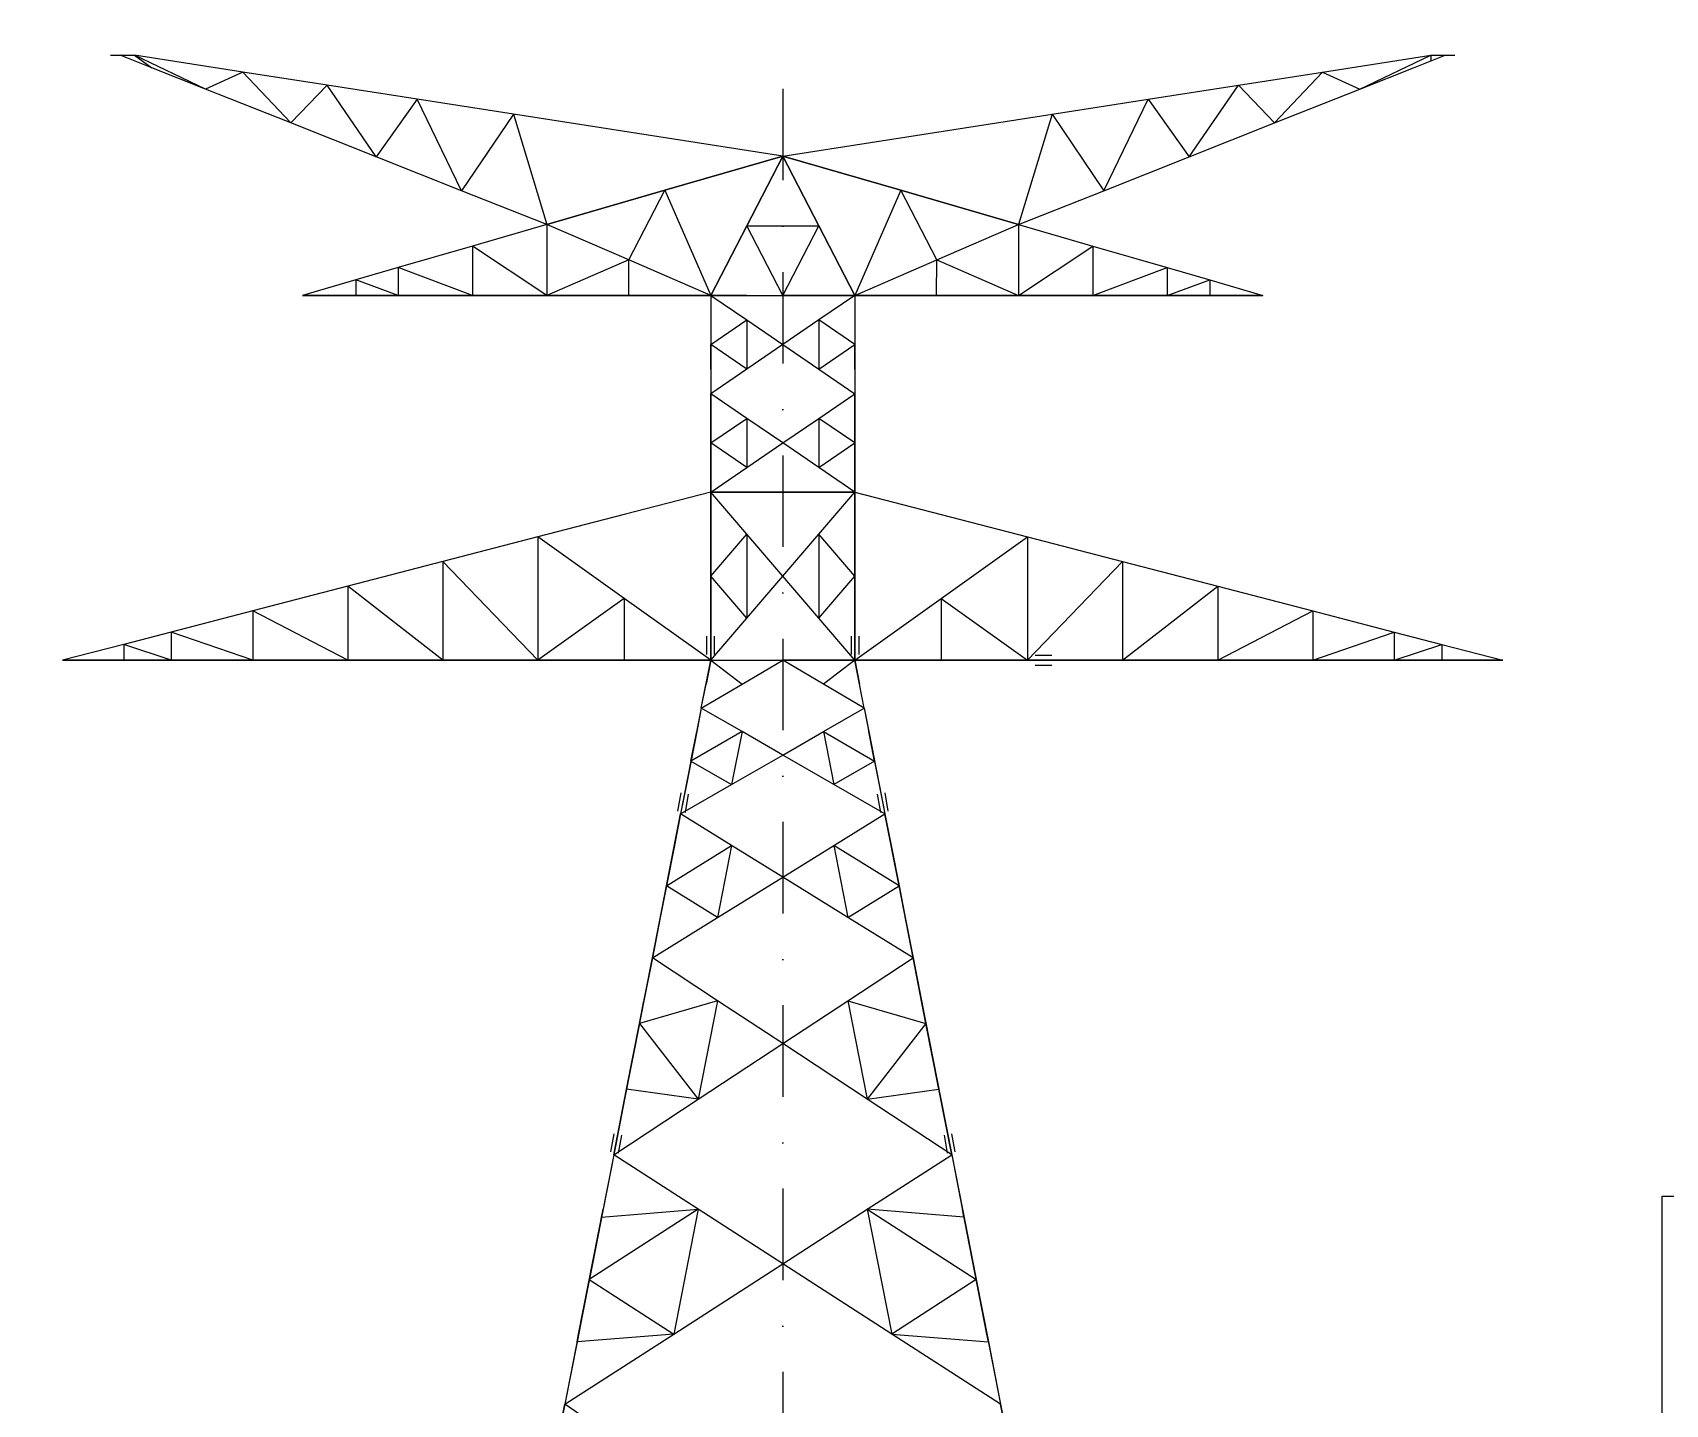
# Model space of a CAD drawing. Extents: x 533388 to 549608, y -33951 to -22449.
# Drawn here: x 544329 to 546111, y -32579 to -31082 of the extents above; entities that cross this region are included whole.
import ezdxf

# ---------------------------------------------------------------- set-up
doc = ezdxf.new("R2010")
doc.units = 0
doc.header["$LTSCALE"] = 200
doc.header["$MEASUREMENT"] = 0
doc.linetypes.add('DASHDOT', pattern=[1, 0.5, -0.25, 0, -0.25])
doc.layers.add('LS', color=7, linetype='CONTINUOUS')
doc.layers.add('MZ', color=6, linetype='DASHDOT')

msp = doc.modelspace()

# ---------------------------------------------------------------- linework, layer by layer
at = {"layer": 'LS', "color": 6, "ltscale": 0.01}
for p, q in [((544414.279, -31106.348), (544424.759, -31106.348)), ((544459.238, -31120.024), (544424.759, -31106.348)), ((544459.238, -31120.024), (544424.759, -31106.348)), ((544424.759, -31106.348), (544440.479, -31106.348)), ((544517.873, -31143.29), (544440.479, -31106.348)), ((544517.873, -31143.29), (544440.479, -31106.348)), ((544440.479, -31106.348), (544459.238, -31120.024)), ((544440.479, -31106.348), (544459.238, -31120.024)), ((544558.588, -31124.74), (544440.479, -31106.348)), ((544558.588, -31124.74), (544440.479, -31106.348)), ((545737.169, -31124.74), (545855.279, -31106.348)), ((545737.169, -31124.74), (545855.279, -31106.348)), ((545777.884, -31143.29), (545855.279, -31106.348)), ((545777.884, -31143.29), (545855.279, -31106.348)), ((545836.519, -31120.024), (545870.999, -31106.348)), ((545836.519, -31120.024), (545870.999, -31106.348)), ((545855.279, -31106.348), (545870.999, -31106.348)), ((545855.279, -31106.348), (545855.279, -31112.583)), ((545870.999, -31106.348), (545881.479, -31106.348)), ((544517.873, -31143.29), (544459.238, -31120.024)), ((544517.873, -31143.29), (544459.238, -31120.024)), ((544517.873, -31143.29), (544459.238, -31120.024)), ((544517.873, -31143.29), (544459.238, -31120.024)), ((544558.588, -31124.74), (544517.873, -31143.29)), ((544558.588, -31124.74), (544517.873, -31143.29)), ((544611.041, -31180.232), (544558.588, -31124.74)), ((544611.041, -31180.232), (544558.588, -31124.74)), ((544650.498, -31138.993), (544558.588, -31124.74)), ((544650.498, -31138.993), (544558.588, -31124.74)), ((544650.498, -31138.993), (544558.588, -31124.74)), ((544650.498, -31138.993), (544558.588, -31124.74)), ((545645.259, -31138.993), (545737.169, -31124.74)), ((545645.259, -31138.993), (545737.169, -31124.74)), ((545645.259, -31138.993), (545737.169, -31124.74)), ((545645.259, -31138.993), (545737.169, -31124.74)), ((545684.717, -31180.232), (545737.169, -31124.74)), ((545684.717, -31180.232), (545737.169, -31124.74)), ((545737.169, -31124.74), (545777.884, -31143.29)), ((545737.169, -31124.74), (545777.884, -31143.29)), ((545777.884, -31143.29), (545836.519, -31120.024)), ((545777.884, -31143.29), (545836.519, -31120.024)), ((545777.884, -31143.29), (545836.519, -31120.024)), ((545777.884, -31143.29), (545836.519, -31120.024)), ((544611.041, -31180.232), (544517.873, -31143.29)), ((544611.041, -31180.232), (544517.873, -31143.29)), ((544611.041, -31180.232), (544517.873, -31143.29)), ((544611.041, -31180.232), (544517.873, -31143.29)), ((544650.498, -31138.993), (544611.041, -31180.232)), ((544650.498, -31138.993), (544611.041, -31180.232)), ((544704.155, -31217.174), (544650.498, -31138.993)), ((544704.155, -31217.174), (544650.498, -31138.993)), ((544748.905, -31154.346), (544650.498, -31138.993)), ((544748.905, -31154.346), (544650.498, -31138.993)), ((544748.905, -31154.346), (544650.498, -31138.993)), ((544748.905, -31154.346), (544650.498, -31138.993)), ((545546.852, -31154.346), (545645.259, -31138.993)), ((545546.852, -31154.346), (545645.259, -31138.993)), ((545546.852, -31154.346), (545645.259, -31138.993)), ((545546.852, -31154.346), (545645.259, -31138.993)), ((545591.602, -31217.174), (545645.259, -31138.993)), ((545591.602, -31217.174), (545645.259, -31138.993)), ((545645.259, -31138.993), (545684.717, -31180.232)), ((545645.259, -31138.993), (545684.717, -31180.232)), ((545684.717, -31180.232), (545777.884, -31143.29)), ((545684.717, -31180.232), (545777.884, -31143.29)), ((545684.717, -31180.232), (545777.884, -31143.29)), ((545684.717, -31180.232), (545777.884, -31143.29)), ((544748.905, -31154.346), (544704.155, -31217.174)), ((544748.905, -31154.346), (544704.155, -31217.174)), ((544797.27, -31254.116), (544748.905, -31154.346)), ((544797.27, -31254.116), (544748.905, -31154.346)), ((544853.915, -31170.643), (544748.905, -31154.346)), ((544853.915, -31170.643), (544748.905, -31154.346)), ((544853.915, -31170.643), (544748.905, -31154.346)), ((544853.915, -31170.643), (544748.905, -31154.346)), ((545441.843, -31170.643), (545546.852, -31154.346)), ((545441.843, -31170.643), (545546.852, -31154.346)), ((545441.843, -31170.643), (545546.852, -31154.346)), ((545441.843, -31170.643), (545546.852, -31154.346)), ((545498.487, -31254.116), (545546.852, -31154.346)), ((545498.487, -31254.116), (545546.852, -31154.346)), ((545546.852, -31154.346), (545591.602, -31217.174)), ((545546.852, -31154.346), (545591.602, -31217.174)), ((544704.155, -31217.174), (544611.041, -31180.232)), ((544704.155, -31217.174), (544611.041, -31180.232)), ((544704.155, -31217.174), (544611.041, -31180.232)), ((544704.155, -31217.174), (544611.041, -31180.232)), ((544853.915, -31170.643), (544797.27, -31254.116)), ((544853.915, -31170.643), (544797.27, -31254.116)), ((544853.915, -31170.643), (544890.437, -31291.058)), ((544853.915, -31170.643), (544890.437, -31291.058)), ((544853.915, -31170.643), (544890.437, -31291.058)), ((544853.915, -31170.643), (544890.437, -31291.058)), ((545000.897, -31193.541), (544853.915, -31170.643)), ((545000.897, -31193.541), (544853.915, -31170.643)), ((545000.897, -31193.541), (544853.915, -31170.643)), ((545294.861, -31193.541), (545441.843, -31170.643)), ((545294.861, -31193.541), (545441.843, -31170.643)), ((545294.861, -31193.541), (545441.843, -31170.643)), ((545294.861, -31193.541), (545441.843, -31170.643)), ((545441.843, -31170.643), (545405.32, -31291.058)), ((545441.843, -31170.643), (545405.32, -31291.058)), ((545441.843, -31170.643), (545405.32, -31291.058)), ((545441.843, -31170.643), (545405.32, -31291.058)), ((545441.843, -31170.643), (545498.487, -31254.116)), ((545441.843, -31170.643), (545498.487, -31254.116)), ((545591.602, -31217.174), (545684.717, -31180.232)), ((545591.602, -31217.174), (545684.717, -31180.232)), ((545591.602, -31217.174), (545684.717, -31180.232)), ((545591.602, -31217.174), (545684.717, -31180.232)), ((545147.879, -31216.388), (545000.897, -31193.541)), ((545147.879, -31216.388), (545000.897, -31193.541)), ((545147.879, -31216.388), (545000.897, -31193.541)), ((545147.879, -31216.388), (545294.861, -31193.541)), ((545147.879, -31216.388), (545294.861, -31193.541)), ((545147.879, -31216.388), (545294.861, -31193.541)), ((545147.879, -31216.388), (545294.861, -31193.541)), ((544797.27, -31254.116), (544704.155, -31217.174)), ((544797.27, -31254.116), (544704.155, -31217.174)), ((544797.27, -31254.116), (544704.155, -31217.174)), ((544797.27, -31254.116), (544704.155, -31217.174)), ((545147.879, -31216.388), (545019.132, -31253.697)), ((545147.879, -31216.388), (545019.132, -31253.697)), ((545019.132, -31253.697), (545147.879, -31216.388)), ((545019.132, -31253.697), (545147.879, -31216.388)), ((545147.879, -31216.388), (545108.579, -31292.368)), ((545147.879, -31216.388), (545108.579, -31292.368)), ((545108.579, -31292.368), (545147.879, -31216.388)), ((545108.579, -31292.368), (545147.879, -31216.388)), ((545147.879, -31216.388), (545187.179, -31292.368)), ((545147.879, -31216.388), (545187.179, -31292.368)), ((545147.879, -31216.388), (545276.625, -31253.697)), ((545147.879, -31216.388), (545276.625, -31253.697)), ((545187.179, -31292.368), (545147.879, -31216.388)), ((545187.179, -31292.368), (545147.879, -31216.388)), ((545276.625, -31253.697), (545147.879, -31216.388)), ((545276.625, -31253.697), (545147.879, -31216.388)), ((545498.487, -31254.116), (545591.602, -31217.174)), ((545498.487, -31254.116), (545591.602, -31217.174)), ((545498.487, -31254.116), (545591.602, -31217.174)), ((545498.487, -31254.116), (545591.602, -31217.174)), ((544890.437, -31291.058), (544797.27, -31254.116)), ((544890.437, -31291.058), (544797.27, -31254.116)), ((544890.437, -31291.058), (544797.27, -31254.116)), ((544890.437, -31291.058), (544797.27, -31254.116)), ((545019.132, -31253.697), (544890.437, -31291.058)), ((545019.132, -31253.697), (544890.437, -31291.058)), ((544890.437, -31291.058), (545019.132, -31253.697)), ((544890.437, -31291.058), (545019.132, -31253.697)), ((544979.832, -31329.677), (545019.132, -31253.697)), ((544979.832, -31329.677), (545019.132, -31253.697)), ((545019.132, -31253.697), (545069.279, -31368.348)), ((545019.132, -31253.697), (545069.279, -31368.348)), ((545276.625, -31253.697), (545226.479, -31368.348)), ((545276.625, -31253.697), (545226.479, -31368.348)), ((545276.625, -31253.697), (545405.32, -31291.058)), ((545276.625, -31253.697), (545405.32, -31291.058)), ((545315.925, -31329.677), (545276.625, -31253.697)), ((545315.925, -31329.677), (545276.625, -31253.697)), ((545405.32, -31291.058), (545276.625, -31253.697)), ((545405.32, -31291.058), (545276.625, -31253.697)), ((545405.32, -31291.058), (545498.487, -31254.116)), ((545405.32, -31291.058), (545498.487, -31254.116)), ((545405.32, -31291.058), (545498.487, -31254.116)), ((545405.32, -31291.058), (545498.487, -31254.116)), ((544890.437, -31291.058), (544809.27, -31314.585)), ((544890.437, -31291.058), (544809.27, -31314.585)), ((544979.832, -31329.677), (544890.437, -31291.058)), ((544979.832, -31329.677), (544890.437, -31291.058)), ((544890.437, -31291.058), (544890.437, -31368.348)), ((544890.437, -31291.058), (544890.437, -31368.348)), ((544979.832, -31329.677), (544890.437, -31291.058)), ((544979.832, -31329.677), (544890.437, -31291.058)), ((544890.437, -31291.058), (544890.437, -31368.348)), ((544890.437, -31291.058), (544890.437, -31368.348)), ((545108.579, -31292.368), (545069.279, -31368.348)), ((545108.579, -31292.368), (545069.279, -31368.348)), ((545069.279, -31368.348), (545108.579, -31292.368)), ((545069.279, -31368.348), (545108.579, -31292.368)), ((545147.879, -31368.348), (545108.579, -31292.368)), ((545147.879, -31368.348), (545108.579, -31292.368)), ((545108.579, -31292.368), (545187.179, -31292.368)), ((545108.579, -31292.368), (545187.179, -31292.368)), ((545147.879, -31368.348), (545187.179, -31292.368)), ((545147.879, -31368.348), (545187.179, -31292.368)), ((545187.179, -31292.368), (545226.479, -31368.348)), ((545187.179, -31292.368), (545226.479, -31368.348)), ((545226.479, -31368.348), (545187.179, -31292.368)), ((545226.479, -31368.348), (545187.179, -31292.368)), ((545315.925, -31329.677), (545405.32, -31291.058)), ((545315.925, -31329.677), (545405.32, -31291.058)), ((545315.925, -31329.677), (545405.32, -31291.058)), ((545315.925, -31329.677), (545405.32, -31291.058)), ((545405.32, -31291.058), (545405.32, -31368.348)), ((545405.32, -31291.058), (545405.32, -31368.348)), ((545405.32, -31291.058), (545405.32, -31368.348)), ((545405.32, -31291.058), (545405.32, -31368.348)), ((545405.32, -31291.058), (545486.487, -31314.585)), ((545405.32, -31291.058), (545486.487, -31314.585)), ((544809.27, -31314.585), (544728.155, -31338.113)), ((544809.27, -31314.585), (544728.155, -31338.113)), ((544890.437, -31368.348), (544809.27, -31314.585)), ((544890.437, -31368.348), (544809.27, -31314.585)), ((544809.27, -31314.585), (544809.322, -31368.348)), ((544809.27, -31314.585), (544809.322, -31368.348)), ((545405.32, -31368.348), (545486.487, -31314.585)), ((545405.32, -31368.348), (545486.487, -31314.585)), ((545486.487, -31314.585), (545486.435, -31368.348)), ((545486.487, -31314.585), (545486.435, -31368.348)), ((545486.487, -31314.585), (545567.603, -31338.113)), ((545486.487, -31314.585), (545567.603, -31338.113)), ((544728.155, -31338.113), (544681.833, -31351.527)), ((544728.155, -31338.113), (544681.833, -31351.527)), ((544809.322, -31368.348), (544728.155, -31338.113)), ((544809.322, -31368.348), (544728.155, -31338.113)), ((544728.155, -31338.113), (544728.207, -31368.348)), ((544728.155, -31338.113), (544728.207, -31368.348)), ((544728.155, -31338.113), (544728.207, -31368.348)), ((544979.832, -31329.677), (544890.437, -31368.348)), ((544979.832, -31329.677), (544890.437, -31368.348)), ((545069.279, -31368.348), (544979.832, -31329.677)), ((545069.279, -31368.348), (544979.832, -31329.677)), ((545069.279, -31368.348), (544979.832, -31329.677)), ((545069.279, -31368.348), (544979.832, -31329.677)), ((544979.884, -31368.348), (544979.832, -31329.677)), ((544979.884, -31368.348), (544979.832, -31329.677)), ((545226.479, -31368.348), (545315.925, -31329.677)), ((545226.479, -31368.348), (545315.925, -31329.677)), ((545226.479, -31368.348), (545315.925, -31329.677)), ((545226.479, -31368.348), (545315.925, -31329.677)), ((545315.873, -31368.348), (545315.925, -31329.677)), ((545315.873, -31368.348), (545315.925, -31329.677)), ((545315.925, -31329.677), (545405.32, -31368.348)), ((545315.925, -31329.677), (545405.32, -31368.348)), ((545486.435, -31368.348), (545567.603, -31338.113)), ((545486.435, -31368.348), (545567.603, -31338.113)), ((545567.603, -31338.113), (545567.55, -31368.348)), ((545567.603, -31338.113), (545567.55, -31368.348)), ((545567.603, -31338.113), (545567.55, -31368.348)), ((545567.603, -31338.113), (545613.924, -31351.527)), ((545567.603, -31338.113), (545613.924, -31351.527)), ((544681.833, -31351.527), (544623.879, -31368.348)), ((544681.833, -31351.527), (544623.879, -31368.348)), ((544728.207, -31368.348), (544681.833, -31351.527)), ((544728.207, -31368.348), (544681.833, -31351.527)), ((544681.833, -31351.527), (544681.833, -31368.348)), ((544681.833, -31351.527), (544681.833, -31368.348)), ((545567.55, -31368.348), (545613.924, -31351.527)), ((545567.55, -31368.348), (545613.924, -31351.527)), ((545613.924, -31351.527), (545613.924, -31368.348)), ((545613.924, -31351.527), (545613.924, -31368.348)), ((545613.924, -31351.527), (545671.879, -31368.348)), ((545613.924, -31351.527), (545671.879, -31368.348)), ((544623.879, -31368.348), (544681.833, -31368.348)), ((544681.833, -31368.348), (544623.879, -31368.348)), ((544681.833, -31368.348), (544623.879, -31368.348)), ((544681.833, -31368.348), (544623.879, -31368.348)), ((544681.833, -31368.348), (544728.207, -31368.348)), ((544728.207, -31368.348), (544681.833, -31368.348)), ((544728.207, -31368.348), (544681.833, -31368.348)), ((544728.207, -31368.348), (544681.833, -31368.348)), ((544728.207, -31368.348), (544809.322, -31368.348)), ((544809.322, -31368.348), (544728.207, -31368.348)), ((544809.322, -31368.348), (544728.207, -31368.348)), ((544809.322, -31368.348), (544728.207, -31368.348)), ((544809.322, -31368.348), (544890.437, -31368.348)), ((544890.437, -31368.348), (544809.322, -31368.348)), ((544890.437, -31368.348), (544809.322, -31368.348)), ((544890.437, -31368.348), (544809.322, -31368.348)), ((544890.437, -31368.348), (544979.884, -31368.348)), ((544979.884, -31368.348), (544890.437, -31368.348)), ((544979.884, -31368.348), (544890.437, -31368.348)), ((544979.884, -31368.348), (544890.437, -31368.348)), ((544979.884, -31368.348), (545069.279, -31368.348)), ((545069.279, -31368.348), (544979.884, -31368.348)), ((545069.279, -31368.348), (544979.884, -31368.348)), ((545069.279, -31368.348), (544979.884, -31368.348)), ((545069.279, -31368.348), (545069.279, -31422.058)), ((545069.279, -31368.348), (545069.279, -31422.058)), ((545069.279, -31368.348), (545108.579, -31395.177)), ((545069.279, -31368.348), (545108.579, -31395.177)), ((545069.279, -31368.348), (545069.279, -31395.177)), ((545069.279, -31368.348), (545069.279, -31395.177)), ((545069.279, -31368.348), (545147.879, -31368.348)), ((545069.279, -31368.348), (545147.879, -31368.348)), ((545108.579, -31368.348), (545069.279, -31368.348)), ((545069.279, -31368.348), (545108.579, -31368.348)), ((545069.279, -31368.348), (545108.579, -31368.348)), ((545069.279, -31368.348), (545108.579, -31368.348)), ((545108.579, -31368.348), (545187.179, -31368.348)), ((545108.579, -31368.348), (545187.179, -31368.348)), ((545108.579, -31368.348), (545147.879, -31368.348)), ((545108.579, -31368.348), (545147.879, -31368.348)), ((545147.879, -31368.348), (545226.479, -31368.348)), ((545147.879, -31368.348), (545226.479, -31368.348)), ((545187.179, -31368.348), (545147.879, -31368.348)), ((545187.179, -31368.348), (545147.879, -31368.348)), ((545226.479, -31368.348), (545187.179, -31395.177)), ((545226.479, -31368.348), (545187.179, -31395.177)), ((545187.179, -31368.348), (545226.479, -31368.348)), ((545187.179, -31368.348), (545226.479, -31368.348)), ((545226.479, -31368.348), (545187.179, -31368.348)), ((545226.479, -31368.348), (545187.179, -31368.348)), ((545226.479, -31368.348), (545226.479, -31422.058)), ((545226.479, -31368.348), (545226.479, -31422.058)), ((545226.479, -31368.348), (545226.479, -31395.177)), ((545226.479, -31368.348), (545226.479, -31395.177)), ((545226.479, -31368.348), (545315.873, -31368.348)), ((545315.873, -31368.348), (545226.479, -31368.348)), ((545226.479, -31368.348), (545315.873, -31368.348)), ((545226.479, -31368.348), (545315.873, -31368.348)), ((545315.873, -31368.348), (545405.32, -31368.348)), ((545405.32, -31368.348), (545315.873, -31368.348)), ((545315.873, -31368.348), (545405.32, -31368.348)), ((545315.873, -31368.348), (545405.32, -31368.348)), ((545405.32, -31368.348), (545486.435, -31368.348)), ((545486.435, -31368.348), (545405.32, -31368.348)), ((545405.32, -31368.348), (545486.435, -31368.348)), ((545405.32, -31368.348), (545486.435, -31368.348)), ((545486.435, -31368.348), (545567.55, -31368.348)), ((545567.55, -31368.348), (545486.435, -31368.348)), ((545486.435, -31368.348), (545567.55, -31368.348)), ((545486.435, -31368.348), (545567.55, -31368.348)), ((545567.55, -31368.348), (545613.924, -31368.348)), ((545613.924, -31368.348), (545567.55, -31368.348)), ((545567.55, -31368.348), (545613.924, -31368.348)), ((545567.55, -31368.348), (545613.924, -31368.348)), ((545613.924, -31368.348), (545671.879, -31368.348)), ((545671.879, -31368.348), (545613.924, -31368.348)), ((545613.924, -31368.348), (545671.879, -31368.348)), ((545613.924, -31368.348), (545671.879, -31368.348)), ((545069.279, -31422.058), (545108.579, -31395.177)), ((545069.279, -31422.058), (545108.579, -31395.177)), ((545069.279, -31395.177), (545069.279, -31422.058)), ((545069.279, -31395.177), (545069.279, -31422.058)), ((545069.279, -31395.177), (545069.279, -31448.939)), ((545069.279, -31395.177), (545069.279, -31448.939)), ((545069.279, -31395.177), (545069.279, -31422.058)), ((545069.279, -31395.177), (545069.279, -31422.058)), ((545108.579, -31395.177), (545108.579, -31448.939)), ((545108.579, -31395.177), (545108.579, -31448.939)), ((545108.579, -31395.177), (545147.879, -31422.058)), ((545108.579, -31395.177), (545147.879, -31422.058)), ((545187.179, -31395.177), (545147.879, -31422.058)), ((545187.179, -31395.177), (545147.879, -31422.058)), ((545187.179, -31395.177), (545187.179, -31448.939)), ((545187.179, -31395.177), (545187.179, -31448.939)), ((545226.479, -31422.058), (545187.179, -31395.177)), ((545226.479, -31422.058), (545187.179, -31395.177)), ((545226.479, -31395.177), (545226.479, -31422.058)), ((545226.479, -31395.177), (545226.479, -31422.058)), ((545226.479, -31395.177), (545226.479, -31448.939)), ((545226.479, -31395.177), (545226.479, -31448.939)), ((545226.479, -31395.177), (545226.479, -31422.058)), ((545226.479, -31395.177), (545226.479, -31422.058)), ((545108.579, -31448.939), (545069.279, -31422.058)), ((545108.579, -31448.939), (545069.279, -31422.058)), ((545069.279, -31448.939), (545069.279, -31422.058)), ((545069.279, -31448.939), (545069.279, -31422.058)), ((545069.279, -31422.058), (545069.279, -31475.768)), ((545069.279, -31422.058), (545069.279, -31475.768)), ((545069.279, -31422.058), (545069.279, -31448.939)), ((545069.279, -31422.058), (545069.279, -31448.939)), ((545147.879, -31422.058), (545108.579, -31448.939)), ((545147.879, -31422.058), (545108.579, -31448.939)), ((545147.879, -31422.058), (545187.179, -31448.939)), ((545147.879, -31422.058), (545187.179, -31448.939)), ((545187.179, -31448.939), (545226.479, -31422.058)), ((545187.179, -31448.939), (545226.479, -31422.058)), ((545226.479, -31448.939), (545226.479, -31422.058)), ((545226.479, -31448.939), (545226.479, -31422.058)), ((545226.479, -31422.058), (545226.479, -31475.768)), ((545226.479, -31422.058), (545226.479, -31475.768)), ((545226.479, -31422.058), (545226.479, -31448.939)), ((545226.479, -31422.058), (545226.479, -31448.939)), ((545108.579, -31448.939), (545069.279, -31475.768)), ((545108.579, -31448.939), (545069.279, -31475.768)), ((545069.279, -31448.939), (545069.279, -31475.768)), ((545069.279, -31448.939), (545069.279, -31475.768)), ((545187.179, -31448.939), (545226.479, -31475.768)), ((545187.179, -31448.939), (545226.479, -31475.768)), ((545226.479, -31448.939), (545226.479, -31475.768)), ((545226.479, -31448.939), (545226.479, -31475.768)), ((545069.279, -31529.478), (545069.279, -31475.768)), ((545069.279, -31529.478), (545069.279, -31475.768)), ((545108.579, -31502.597), (545069.279, -31475.768)), ((545108.579, -31502.597), (545069.279, -31475.768)), ((545069.279, -31475.768), (545069.279, -31502.597)), ((545069.279, -31475.768), (545069.279, -31502.597)), ((545187.179, -31502.597), (545226.479, -31475.768)), ((545187.179, -31502.597), (545226.479, -31475.768)), ((545226.479, -31529.478), (545226.479, -31475.768)), ((545226.479, -31529.478), (545226.479, -31475.768)), ((545226.479, -31475.768), (545226.479, -31502.597)), ((545226.479, -31475.768), (545226.479, -31502.597)), ((545069.279, -31529.478), (545108.579, -31502.597)), ((545069.279, -31529.478), (545108.579, -31502.597)), ((545069.279, -31529.478), (545069.279, -31502.597)), ((545069.279, -31529.478), (545069.279, -31502.597)), ((545069.279, -31502.597), (545069.279, -31556.359)), ((545069.279, -31502.597), (545069.279, -31556.359)), ((545069.279, -31502.597), (545069.279, -31529.478)), ((545069.279, -31502.597), (545069.279, -31529.478)), ((545108.579, -31502.597), (545108.579, -31556.359)), ((545108.579, -31502.597), (545108.579, -31556.359)), ((545147.879, -31529.478), (545108.579, -31502.597)), ((545147.879, -31529.478), (545108.579, -31502.597)), ((545147.879, -31529.478), (545187.179, -31502.597)), ((545147.879, -31529.478), (545187.179, -31502.597)), ((545226.479, -31529.478), (545187.179, -31502.597)), ((545226.479, -31529.478), (545187.179, -31502.597)), ((545187.179, -31502.597), (545187.179, -31556.359)), ((545187.179, -31502.597), (545187.179, -31556.359)), ((545226.479, -31529.478), (545226.479, -31502.597)), ((545226.479, -31529.478), (545226.479, -31502.597)), ((545226.479, -31502.597), (545226.479, -31556.359)), ((545226.479, -31502.597), (545226.479, -31556.359)), ((545226.479, -31502.597), (545226.479, -31529.478)), ((545226.479, -31502.597), (545226.479, -31529.478)), ((545108.579, -31556.359), (545069.279, -31529.478)), ((545108.579, -31556.359), (545069.279, -31529.478)), ((545069.279, -31556.359), (545069.279, -31529.478)), ((545069.279, -31556.359), (545069.279, -31529.478)), ((545069.279, -31583.188), (545069.279, -31529.478)), ((545069.279, -31583.188), (545069.279, -31529.478)), ((545069.279, -31529.478), (545069.279, -31556.359)), ((545069.279, -31529.478), (545069.279, -31556.359)), ((545108.579, -31556.359), (545147.879, -31529.478)), ((545108.579, -31556.359), (545147.879, -31529.478)), ((545187.179, -31556.359), (545147.879, -31529.478)), ((545187.179, -31556.359), (545147.879, -31529.478)), ((545187.179, -31556.359), (545226.479, -31529.478)), ((545187.179, -31556.359), (545226.479, -31529.478)), ((545226.479, -31556.359), (545226.479, -31529.478)), ((545226.479, -31556.359), (545226.479, -31529.478)), ((545226.479, -31583.188), (545226.479, -31529.478)), ((545226.479, -31583.188), (545226.479, -31529.478)), ((545226.479, -31529.478), (545226.479, -31556.359)), ((545226.479, -31529.478), (545226.479, -31556.359)), ((545069.279, -31583.188), (545108.579, -31556.359)), ((545069.279, -31583.188), (545108.579, -31556.359)), ((545069.279, -31556.359), (545069.279, -31583.188)), ((545069.279, -31556.359), (545069.279, -31583.188)), ((545226.479, -31583.188), (545187.179, -31556.359)), ((545226.479, -31583.188), (545187.179, -31556.359)), ((545226.479, -31556.359), (545226.479, -31583.188)), ((545226.479, -31556.359), (545226.479, -31583.188)), ((545069.279, -31583.188), (544974.959, -31607.659)), ((545069.279, -31583.188), (544974.959, -31607.659)), ((545069.279, -31583.188), (544974.959, -31607.659)), ((545069.279, -31583.188), (544974.959, -31607.659)), ((545069.279, -31583.188), (545226.479, -31583.188)), ((545069.279, -31583.188), (545226.479, -31583.188)), ((545069.279, -31583.188), (545226.479, -31583.188)), ((545226.479, -31583.188), (545069.279, -31583.188)), ((545069.279, -31674.888), (545069.279, -31583.188)), ((545069.279, -31674.888), (545069.279, -31583.188)), ((545108.579, -31629.038), (545069.279, -31583.188)), ((545108.579, -31629.038), (545069.279, -31583.188)), ((545069.279, -31583.188), (545069.279, -31629.038)), ((545069.279, -31583.188), (545069.279, -31629.038)), ((545187.179, -31629.038), (545226.479, -31583.188)), ((545187.179, -31629.038), (545226.479, -31583.188)), ((545226.479, -31583.188), (545320.799, -31607.659)), ((545226.479, -31583.188), (545320.799, -31607.659)), ((545226.479, -31674.888), (545226.479, -31583.188)), ((545226.479, -31674.888), (545226.479, -31583.188)), ((545226.479, -31583.188), (545226.479, -31629.038)), ((545226.479, -31583.188), (545226.479, -31629.038)), ((545226.479, -31583.188), (545320.799, -31607.659)), ((545226.479, -31583.188), (545320.799, -31607.659)), ((544974.959, -31607.659), (544880.639, -31632.077)), ((544974.959, -31607.659), (544880.639, -31632.077)), ((544974.959, -31607.659), (544880.639, -31632.077)), ((544974.959, -31607.659), (544880.639, -31632.077)), ((545320.799, -31607.659), (545415.119, -31632.077)), ((545320.799, -31607.659), (545415.119, -31632.077)), ((545320.799, -31607.659), (545415.119, -31632.077)), ((545320.799, -31607.659), (545415.119, -31632.077)), ((545069.279, -31674.888), (545108.579, -31629.038)), ((545069.279, -31674.888), (545108.579, -31629.038)), ((545069.279, -31674.888), (545069.279, -31629.038)), ((545069.279, -31674.888), (545069.279, -31629.038)), ((545069.279, -31629.038), (545069.279, -31720.738)), ((545069.279, -31629.038), (545069.279, -31720.738)), ((545069.279, -31629.038), (545069.279, -31674.888)), ((545069.279, -31629.038), (545069.279, -31674.888)), ((545108.579, -31629.038), (545108.579, -31720.738)), ((545108.579, -31629.038), (545108.579, -31720.738)), ((545147.879, -31674.888), (545108.579, -31629.038)), ((545147.879, -31674.888), (545108.579, -31629.038)), ((545147.879, -31674.888), (545187.179, -31629.038)), ((545147.879, -31674.888), (545187.179, -31629.038)), ((545226.479, -31674.888), (545187.179, -31629.038)), ((545226.479, -31674.888), (545187.179, -31629.038)), ((545187.179, -31629.038), (545187.179, -31720.738)), ((545187.179, -31629.038), (545187.179, -31720.738)), ((545226.479, -31674.888), (545226.479, -31629.038)), ((545226.479, -31674.888), (545226.479, -31629.038)), ((545226.479, -31629.038), (545226.479, -31720.738)), ((545226.479, -31629.038), (545226.479, -31720.738)), ((545226.479, -31629.038), (545226.479, -31674.888)), ((545226.479, -31629.038), (545226.479, -31674.888)), ((544880.639, -31632.077), (544776.887, -31659.011)), ((544880.639, -31632.077), (544776.887, -31659.011)), ((544974.959, -31699.359), (544880.639, -31632.077)), ((544974.959, -31699.359), (544880.639, -31632.077)), ((544880.639, -31632.077), (544880.639, -31766.588)), ((544880.639, -31632.077), (544880.639, -31766.588)), ((544974.959, -31699.359), (544880.639, -31632.077)), ((544974.959, -31699.359), (544880.639, -31632.077)), ((544880.639, -31632.077), (544880.639, -31766.588)), ((544880.639, -31632.077), (544880.639, -31766.588)), ((545320.799, -31699.359), (545415.119, -31632.077)), ((545320.799, -31699.359), (545415.119, -31632.077)), ((545320.799, -31699.359), (545415.119, -31632.077)), ((545320.799, -31699.359), (545415.119, -31632.077)), ((545415.119, -31632.077), (545415.119, -31766.588)), ((545415.119, -31632.077), (545415.119, -31766.588)), ((545415.119, -31632.077), (545415.119, -31766.588)), ((545415.119, -31632.077), (545415.119, -31766.588)), ((545415.119, -31632.077), (545518.871, -31659.011)), ((545415.119, -31632.077), (545518.871, -31659.011)), ((544776.887, -31659.011), (544673.135, -31685.892)), ((544776.887, -31659.011), (544673.135, -31685.892)), ((544880.639, -31766.588), (544776.887, -31659.011)), ((544880.639, -31766.588), (544776.887, -31659.011)), ((544776.887, -31659.011), (544776.887, -31766.588)), ((544776.887, -31659.011), (544776.887, -31766.588)), ((545415.119, -31766.588), (545518.871, -31659.011)), ((545415.119, -31766.588), (545518.871, -31659.011)), ((545518.871, -31659.011), (545518.871, -31766.588)), ((545518.871, -31659.011), (545518.871, -31766.588)), ((545518.871, -31659.011), (545622.623, -31685.892)), ((545518.871, -31659.011), (545622.623, -31685.892)), ((545108.579, -31720.738), (545069.279, -31674.888)), ((545108.579, -31720.738), (545069.279, -31674.888)), ((545069.279, -31720.738), (545069.279, -31674.888)), ((545069.279, -31720.738), (545069.279, -31674.888)), ((545069.279, -31766.588), (545069.279, -31674.888)), ((545069.279, -31766.588), (545069.279, -31674.888)), ((545069.279, -31674.888), (545069.279, -31720.738)), ((545069.279, -31674.888), (545069.279, -31720.738)), ((545108.579, -31720.738), (545147.879, -31674.888)), ((545108.579, -31720.738), (545147.879, -31674.888)), ((545187.179, -31720.738), (545147.879, -31674.888)), ((545187.179, -31720.738), (545147.879, -31674.888)), ((545187.179, -31720.738), (545226.479, -31674.888)), ((545187.179, -31720.738), (545226.479, -31674.888)), ((545226.479, -31720.738), (545226.479, -31674.888)), ((545226.479, -31720.738), (545226.479, -31674.888)), ((545226.479, -31766.588), (545226.479, -31674.888)), ((545226.479, -31766.588), (545226.479, -31674.888)), ((545226.479, -31674.888), (545226.479, -31720.738)), ((545226.479, -31674.888), (545226.479, -31720.738)), ((544673.135, -31685.892), (544569.383, -31712.773)), ((544673.135, -31685.892), (544569.383, -31712.773)), ((544776.887, -31766.588), (544673.135, -31685.892)), ((544776.887, -31766.588), (544673.135, -31685.892)), ((544673.135, -31685.892), (544673.135, -31766.588)), ((544673.135, -31685.892), (544673.135, -31766.588)), ((544974.959, -31699.359), (544880.639, -31766.588)), ((544974.959, -31699.359), (544880.639, -31766.588)), ((545069.279, -31766.588), (544974.959, -31699.359)), ((545069.279, -31766.588), (544974.959, -31699.359)), ((545069.279, -31766.588), (544974.959, -31699.359)), ((545069.279, -31766.588), (544974.959, -31699.359)), ((544974.959, -31699.359), (544974.959, -31766.588)), ((544974.959, -31699.359), (544974.959, -31766.588)), ((545226.479, -31766.588), (545320.799, -31699.359)), ((545226.479, -31766.588), (545320.799, -31699.359)), ((545226.479, -31766.588), (545320.799, -31699.359)), ((545226.479, -31766.588), (545320.799, -31699.359)), ((545320.799, -31699.359), (545415.119, -31766.588)), ((545320.799, -31699.359), (545415.119, -31766.588)), ((545320.799, -31699.359), (545320.799, -31766.588)), ((545320.799, -31699.359), (545320.799, -31766.588)), ((545518.871, -31766.588), (545622.623, -31685.892)), ((545518.871, -31766.588), (545622.623, -31685.892)), ((545622.623, -31685.892), (545622.623, -31766.588)), ((545622.623, -31685.892), (545622.623, -31766.588)), ((545622.623, -31685.892), (545726.375, -31712.773)), ((545622.623, -31685.892), (545726.375, -31712.773)), ((544569.383, -31712.773), (544480.46, -31735.829)), ((544569.383, -31712.773), (544480.46, -31735.829)), ((544673.135, -31766.588), (544569.383, -31712.773)), ((544673.135, -31766.588), (544569.383, -31712.773)), ((544569.383, -31712.773), (544569.383, -31766.588)), ((544569.383, -31712.773), (544569.383, -31766.588)), ((544569.383, -31712.773), (544569.383, -31766.588)), ((545622.623, -31766.588), (545726.375, -31712.773)), ((545622.623, -31766.588), (545726.375, -31712.773)), ((545726.375, -31712.773), (545726.375, -31766.588)), ((545726.375, -31712.773), (545726.375, -31766.588)), ((545726.375, -31712.773), (545726.375, -31766.588)), ((545726.375, -31712.773), (545815.297, -31735.829)), ((545726.375, -31712.773), (545815.297, -31735.829)), ((544480.46, -31735.829), (544428.584, -31749.296)), ((544480.46, -31735.829), (544428.584, -31749.296)), ((544569.383, -31766.588), (544480.46, -31735.829)), ((544569.383, -31766.588), (544480.46, -31735.829)), ((544480.46, -31735.829), (544480.46, -31766.588)), ((544480.46, -31735.829), (544480.46, -31766.588)), ((545069.279, -31766.588), (545108.579, -31720.738)), ((545069.279, -31766.588), (545108.579, -31720.738)), ((545069.279, -31720.738), (545069.279, -31766.588)), ((545069.279, -31720.738), (545069.279, -31766.588)), ((545226.479, -31766.588), (545187.179, -31720.738)), ((545226.479, -31766.588), (545187.179, -31720.738)), ((545226.479, -31720.738), (545226.479, -31766.588)), ((545226.479, -31720.738), (545226.479, -31766.588)), ((545726.375, -31766.588), (545815.297, -31735.829)), ((545726.375, -31766.588), (545815.297, -31735.829)), ((545815.297, -31735.829), (545815.297, -31766.588)), ((545815.297, -31735.829), (545815.297, -31766.588)), ((545815.297, -31735.829), (545867.173, -31749.296)), ((545815.297, -31735.829), (545867.173, -31749.296)), ((544428.584, -31749.296), (544361.879, -31766.588)), ((544428.584, -31749.296), (544361.879, -31766.588)), ((544480.46, -31766.588), (544428.584, -31749.296)), ((544480.46, -31766.588), (544428.584, -31749.296)), ((544428.584, -31749.296), (544428.584, -31766.588)), ((544428.584, -31749.296), (544428.584, -31766.588)), ((545064.809, -31740.299), (545064.788, -31760.29)), ((545073.193, -31740.308), (545073.172, -31760.299)), ((545222.564, -31740.308), (545222.585, -31760.299)), ((545230.948, -31740.299), (545230.969, -31760.29)), ((545815.297, -31766.588), (545867.173, -31749.296)), ((545815.297, -31766.588), (545867.173, -31749.296)), ((545867.173, -31749.296), (545867.173, -31766.588)), ((545867.173, -31749.296), (545867.173, -31766.588)), ((545867.173, -31749.296), (545933.879, -31766.588)), ((545867.173, -31749.296), (545933.879, -31766.588)), ((544361.879, -31766.588), (544428.584, -31766.588)), ((544428.584, -31766.588), (544361.879, -31766.588)), ((544428.584, -31766.588), (544361.879, -31766.588)), ((544428.584, -31766.588), (544361.879, -31766.588)), ((544428.584, -31766.588), (544480.46, -31766.588)), ((544480.46, -31766.588), (544428.584, -31766.588)), ((544480.46, -31766.588), (544428.584, -31766.588)), ((544480.46, -31766.588), (544428.584, -31766.588)), ((544480.46, -31766.588), (544569.383, -31766.588)), ((544569.383, -31766.588), (544480.46, -31766.588)), ((544569.383, -31766.588), (544480.46, -31766.588)), ((544569.383, -31766.588), (544480.46, -31766.588)), ((544569.383, -31766.588), (544673.135, -31766.588)), ((544673.135, -31766.588), (544569.383, -31766.588)), ((544673.135, -31766.588), (544569.383, -31766.588)), ((544673.135, -31766.588), (544569.383, -31766.588)), ((544673.135, -31766.588), (544776.887, -31766.588)), ((544776.887, -31766.588), (544673.135, -31766.588)), ((544776.887, -31766.588), (544673.135, -31766.588)), ((544776.887, -31766.588), (544673.135, -31766.588)), ((544776.887, -31766.588), (544880.639, -31766.588)), ((544880.639, -31766.588), (544776.887, -31766.588)), ((544880.639, -31766.588), (544776.887, -31766.588)), ((544880.639, -31766.588), (544776.887, -31766.588)), ((544880.639, -31766.588), (544974.959, -31766.588)), ((544974.959, -31766.588), (544880.639, -31766.588)), ((544974.959, -31766.588), (544880.639, -31766.588)), ((544974.959, -31766.588), (544880.639, -31766.588)), ((544974.959, -31766.588), (545069.279, -31766.588)), ((545069.279, -31766.588), (544974.959, -31766.588)), ((545069.279, -31766.588), (544974.959, -31766.588)), ((545069.279, -31766.588), (544974.959, -31766.588)), ((545059.008, -31818.988), (545069.279, -31766.588)), ((545059.008, -31818.988), (545069.279, -31766.588)), ((545064.143, -31792.788), (545069.279, -31766.588)), ((545064.143, -31792.788), (545069.279, -31766.588)), ((545069.279, -31766.588), (545064.143, -31792.788)), ((545069.279, -31766.588), (545064.143, -31792.788)), ((545069.279, -31766.588), (545147.879, -31766.588)), ((545069.279, -31766.588), (545108.579, -31766.588)), ((545069.279, -31766.588), (545108.579, -31766.588)), ((545069.279, -31766.588), (545108.579, -31766.588)), ((545069.279, -31766.588), (545108.579, -31766.588)), ((545069.279, -31766.588), (545147.879, -31766.588)), ((545069.279, -31766.588), (545147.879, -31766.588)), ((545069.279, -31766.588), (545147.879, -31766.588)), ((545069.279, -31766.588), (545108.579, -31766.588)), ((545069.279, -31766.588), (545108.579, -31766.588)), ((545069.279, -31766.588), (545108.579, -31766.588)), ((545069.279, -31766.588), (545108.579, -31766.588)), ((545069.279, -31766.588), (545103.443, -31792.788)), ((545069.279, -31766.588), (545103.443, -31792.788)), ((545103.443, -31792.788), (545147.879, -31766.588)), ((545103.443, -31792.788), (545147.879, -31766.588)), ((545108.579, -31766.588), (545187.179, -31766.588)), ((545108.579, -31766.588), (545187.179, -31766.588)), ((545108.579, -31766.588), (545147.879, -31766.588)), ((545108.579, -31766.588), (545147.879, -31766.588)), ((545108.579, -31766.588), (545187.179, -31766.588)), ((545108.579, -31766.588), (545187.179, -31766.588)), ((545108.579, -31766.588), (545147.879, -31766.588)), ((545108.579, -31766.588), (545147.879, -31766.588)), ((545147.879, -31766.588), (545226.479, -31766.588)), ((545187.179, -31766.588), (545147.879, -31766.588)), ((545187.179, -31766.588), (545147.879, -31766.588)), ((545147.879, -31766.588), (545226.479, -31766.588)), ((545147.879, -31766.588), (545226.479, -31766.588)), ((545147.879, -31766.588), (545226.479, -31766.588)), ((545187.179, -31766.588), (545147.879, -31766.588)), ((545187.179, -31766.588), (545147.879, -31766.588)), ((545192.314, -31792.788), (545147.879, -31766.588)), ((545192.314, -31792.788), (545147.879, -31766.588)), ((545226.479, -31766.588), (545187.179, -31766.588)), ((545187.179, -31766.588), (545226.479, -31766.588)), ((545226.479, -31766.588), (545187.179, -31766.588)), ((545226.479, -31766.588), (545187.179, -31766.588)), ((545226.479, -31766.588), (545187.179, -31766.588)), ((545187.179, -31766.588), (545226.479, -31766.588)), ((545226.479, -31766.588), (545187.179, -31766.588)), ((545226.479, -31766.588), (545187.179, -31766.588)), ((545226.479, -31766.588), (545187.179, -31766.588)), ((545187.179, -31766.588), (545226.479, -31766.588)), ((545226.479, -31766.588), (545187.179, -31766.588)), ((545226.479, -31766.588), (545187.179, -31766.588)), ((545226.479, -31766.588), (545192.314, -31792.788)), ((545226.479, -31766.588), (545192.314, -31792.788)), ((545226.479, -31766.588), (545320.799, -31766.588)), ((545320.799, -31766.588), (545226.479, -31766.588)), ((545226.479, -31766.588), (545320.799, -31766.588)), ((545226.479, -31766.588), (545320.799, -31766.588)), ((545231.614, -31792.788), (545226.479, -31766.588)), ((545231.614, -31792.788), (545226.479, -31766.588)), ((545236.749, -31818.988), (545226.479, -31766.588)), ((545236.749, -31818.988), (545226.479, -31766.588)), ((545226.479, -31766.588), (545231.614, -31792.788)), ((545226.479, -31766.588), (545231.614, -31792.788)), ((545320.799, -31766.588), (545415.119, -31766.588)), ((545415.119, -31766.588), (545320.799, -31766.588)), ((545320.799, -31766.588), (545415.119, -31766.588)), ((545320.799, -31766.588), (545415.119, -31766.588)), ((545415.119, -31766.588), (545518.871, -31766.588)), ((545518.871, -31766.588), (545415.119, -31766.588)), ((545415.119, -31766.588), (545518.871, -31766.588)), ((545415.119, -31766.588), (545518.871, -31766.588)), ((545423.334, -31761.122), (545441.747, -31761.122)), ((545423.334, -31772.053), (545441.747, -31772.053)), ((545518.871, -31766.588), (545622.623, -31766.588)), ((545622.623, -31766.588), (545518.871, -31766.588)), ((545518.871, -31766.588), (545622.623, -31766.588)), ((545518.871, -31766.588), (545622.623, -31766.588)), ((545622.623, -31766.588), (545726.375, -31766.588)), ((545726.375, -31766.588), (545622.623, -31766.588)), ((545622.623, -31766.588), (545726.375, -31766.588)), ((545622.623, -31766.588), (545726.375, -31766.588)), ((545726.375, -31766.588), (545815.297, -31766.588)), ((545815.297, -31766.588), (545726.375, -31766.588)), ((545726.375, -31766.588), (545815.297, -31766.588)), ((545726.375, -31766.588), (545815.297, -31766.588)), ((545815.297, -31766.588), (545867.173, -31766.588)), ((545867.173, -31766.588), (545815.297, -31766.588)), ((545815.297, -31766.588), (545867.173, -31766.588)), ((545815.297, -31766.588), (545867.173, -31766.588)), ((545867.173, -31766.588), (545933.879, -31766.588)), ((545933.879, -31766.588), (545867.173, -31766.588)), ((545867.173, -31766.588), (545933.879, -31766.588)), ((545867.173, -31766.588), (545933.879, -31766.588)), ((545059.008, -31818.988), (545064.143, -31792.788)), ((545059.008, -31818.988), (545064.143, -31792.788)), ((545059.008, -31818.988), (545103.443, -31792.788)), ((545059.008, -31818.988), (545103.443, -31792.788)), ((545236.749, -31818.988), (545192.314, -31792.788)), ((545236.749, -31818.988), (545192.314, -31792.788)), ((545236.749, -31818.988), (545231.614, -31792.788)), ((545236.749, -31818.988), (545231.614, -31792.788)), ((545059.008, -31818.988), (545047.69, -31876.628)), ((545059.008, -31818.988), (545047.69, -31876.628)), ((545059.008, -31818.988), (545053.978, -31844.559)), ((545059.008, -31818.988), (545053.978, -31844.559)), ((545103.443, -31844.559), (545059.008, -31818.988)), ((545103.443, -31844.559), (545059.008, -31818.988)), ((545192.314, -31844.559), (545236.749, -31818.988)), ((545192.314, -31844.559), (545236.749, -31818.988)), ((545236.749, -31818.988), (545241.779, -31844.559)), ((545236.749, -31818.988), (545241.779, -31844.559)), ((545236.749, -31818.988), (545248.067, -31876.628)), ((545236.749, -31818.988), (545248.067, -31876.628)), ((545053.978, -31844.559), (545042.712, -31902.199)), ((545053.978, -31844.559), (545042.712, -31902.199)), ((545047.69, -31876.628), (545053.978, -31844.559)), ((545047.69, -31876.628), (545053.978, -31844.559)), ((545103.443, -31844.559), (545047.69, -31876.628)), ((545103.443, -31844.559), (545047.69, -31876.628)), ((545053.978, -31844.559), (545049, -31870.13)), ((545053.978, -31844.559), (545049, -31870.13)), ((545103.443, -31844.559), (545092.125, -31902.199)), ((545103.443, -31844.559), (545092.125, -31902.199)), ((545147.879, -31870.13), (545103.443, -31844.559)), ((545147.879, -31870.13), (545103.443, -31844.559)), ((545147.879, -31870.13), (545192.314, -31844.559)), ((545147.879, -31870.13), (545192.314, -31844.559)), ((545192.314, -31844.559), (545248.067, -31876.628)), ((545192.314, -31844.559), (545248.067, -31876.628)), ((545192.314, -31844.559), (545203.632, -31902.199)), ((545192.314, -31844.559), (545203.632, -31902.199)), ((545241.779, -31844.559), (545246.757, -31870.13)), ((545241.779, -31844.559), (545246.757, -31870.13)), ((545248.067, -31876.628), (545241.779, -31844.559)), ((545248.067, -31876.628), (545241.779, -31844.559)), ((545241.779, -31844.559), (545253.045, -31902.199)), ((545241.779, -31844.559), (545253.045, -31902.199)), ((545047.69, -31876.628), (545036.424, -31934.268)), ((545047.69, -31876.628), (545036.424, -31934.268)), ((545049, -31870.13), (545042.712, -31902.199)), ((545049, -31870.13), (545042.712, -31902.199)), ((545047.69, -31876.628), (545042.712, -31902.199)), ((545047.69, -31876.628), (545042.712, -31902.199)), ((545047.69, -31876.628), (545092.125, -31902.199)), ((545047.69, -31876.628), (545092.125, -31902.199)), ((545092.125, -31902.199), (545147.879, -31870.13)), ((545092.125, -31902.199), (545147.879, -31870.13)), ((545203.632, -31902.199), (545147.879, -31870.13)), ((545203.632, -31902.199), (545147.879, -31870.13)), ((545248.067, -31876.628), (545203.632, -31902.199)), ((545248.067, -31876.628), (545203.632, -31902.199)), ((545246.757, -31870.13), (545253.045, -31902.199)), ((545246.757, -31870.13), (545253.045, -31902.199)), ((545248.067, -31876.628), (545259.333, -31934.268)), ((545248.067, -31876.628), (545259.333, -31934.268)), ((545248.067, -31876.628), (545253.045, -31902.199)), ((545248.067, -31876.628), (545253.045, -31902.199)), ((545036.52, -31911.514), (545033.01, -31931.195)), ((545042.712, -31902.199), (545036.424, -31934.268)), ((545042.712, -31902.199), (545036.424, -31934.268)), ((545036.424, -31934.268), (545092.125, -31902.199)), ((545036.424, -31934.268), (545092.125, -31902.199)), ((545044.773, -31912.986), (545041.264, -31932.666)), ((545259.333, -31934.268), (545203.632, -31902.199)), ((545259.333, -31934.268), (545203.632, -31902.199)), ((545250.984, -31912.986), (545254.493, -31932.666)), ((545253.045, -31902.199), (545259.333, -31934.268)), ((545253.045, -31902.199), (545259.333, -31934.268)), ((545253.045, -31902.199), (545259.333, -31934.268)), ((545253.045, -31902.199), (545259.333, -31934.268)), ((545259.238, -31911.514), (545262.747, -31931.195)), ((545020.966, -32012.868), (545036.424, -31934.268)), ((545020.966, -32012.868), (545036.424, -31934.268)), ((545036.424, -31934.268), (545029.612, -31968.799)), ((545036.424, -31934.268), (545029.612, -31968.799)), ((545092.125, -31968.799), (545036.424, -31934.268)), ((545092.125, -31968.799), (545036.424, -31934.268)), ((545203.632, -31968.799), (545259.333, -31934.268)), ((545203.632, -31968.799), (545259.333, -31934.268)), ((545274.791, -32012.868), (545259.333, -31934.268)), ((545274.791, -32012.868), (545259.333, -31934.268)), ((545259.333, -31934.268), (545266.145, -31968.799)), ((545259.333, -31934.268), (545266.145, -31968.799)), ((545029.612, -31968.799), (545014.206, -32047.399)), ((545029.612, -31968.799), (545014.206, -32047.399)), ((545020.966, -32012.868), (545092.125, -31968.799)), ((545020.966, -32012.868), (545092.125, -31968.799)), ((545029.612, -31968.799), (545020.966, -32012.868)), ((545029.612, -31968.799), (545020.966, -32012.868)), ((545029.612, -31968.799), (545022.852, -32003.331)), ((545029.612, -31968.799), (545022.852, -32003.331)), ((545092.125, -31968.799), (545076.719, -32047.399)), ((545092.125, -31968.799), (545076.719, -32047.399)), ((545147.879, -32003.331), (545092.125, -31968.799)), ((545147.879, -32003.331), (545092.125, -31968.799)), ((545147.879, -32003.331), (545203.632, -31968.799)), ((545147.879, -32003.331), (545203.632, -31968.799)), ((545203.632, -31968.799), (545219.038, -32047.399)), ((545203.632, -31968.799), (545219.038, -32047.399)), ((545274.791, -32012.868), (545203.632, -31968.799)), ((545274.791, -32012.868), (545203.632, -31968.799)), ((545266.145, -31968.799), (545274.791, -32012.868)), ((545266.145, -31968.799), (545274.791, -32012.868)), ((545266.145, -31968.799), (545281.551, -32047.399)), ((545266.145, -31968.799), (545281.551, -32047.399)), ((545266.145, -31968.799), (545272.905, -32003.331)), ((545266.145, -31968.799), (545272.905, -32003.331)), ((545022.852, -32003.331), (545014.206, -32047.399)), ((545022.852, -32003.331), (545014.206, -32047.399)), ((545076.719, -32047.399), (545147.879, -32003.331)), ((545076.719, -32047.399), (545147.879, -32003.331)), ((545219.038, -32047.399), (545147.879, -32003.331)), ((545219.038, -32047.399), (545147.879, -32003.331)), ((545272.905, -32003.331), (545281.551, -32047.399)), ((545272.905, -32003.331), (545281.551, -32047.399)), ((545005.56, -32091.468), (545020.966, -32012.868)), ((545005.56, -32091.468), (545020.966, -32012.868)), ((545020.966, -32012.868), (545014.206, -32047.399)), ((545020.966, -32012.868), (545014.206, -32047.399)), ((545076.719, -32047.399), (545020.966, -32012.868)), ((545076.719, -32047.399), (545020.966, -32012.868)), ((545219.038, -32047.399), (545274.791, -32012.868)), ((545219.038, -32047.399), (545274.791, -32012.868)), ((545274.791, -32012.868), (545281.551, -32047.399)), ((545274.791, -32012.868), (545281.551, -32047.399)), ((545290.197, -32091.468), (545274.791, -32012.868)), ((545290.197, -32091.468), (545274.791, -32012.868)), ((545005.56, -32091.468), (545076.719, -32047.399)), ((545005.56, -32091.468), (545076.719, -32047.399)), ((545014.206, -32047.399), (545005.56, -32091.468)), ((545014.206, -32047.399), (545005.56, -32091.468)), ((545290.197, -32091.468), (545219.038, -32047.399)), ((545290.197, -32091.468), (545219.038, -32047.399)), ((545281.551, -32047.399), (545290.197, -32091.468)), ((545281.551, -32047.399), (545290.197, -32091.468)), ((544991.517, -32163.099), (545005.56, -32091.468)), ((544991.517, -32163.099), (545005.56, -32091.468)), ((545005.56, -32091.468), (544996.39, -32138.261)), ((545005.56, -32091.468), (544996.39, -32138.261)), ((545076.719, -32138.261), (545005.56, -32091.468)), ((545076.719, -32138.261), (545005.56, -32091.468)), ((545219.038, -32138.261), (545290.197, -32091.468)), ((545219.038, -32138.261), (545290.197, -32091.468)), ((545304.24, -32163.099), (545290.197, -32091.468)), ((545304.24, -32163.099), (545290.197, -32091.468)), ((545290.197, -32091.468), (545299.367, -32138.261)), ((545290.197, -32091.468), (545299.367, -32138.261)), ((544996.39, -32138.261), (544975.325, -32245.681)), ((544996.39, -32138.261), (544975.325, -32245.681)), ((544996.39, -32138.261), (544987.22, -32185.054)), ((544996.39, -32138.261), (544987.22, -32185.054)), ((545076.719, -32138.261), (544991.517, -32163.099)), ((545076.719, -32138.261), (544991.517, -32163.099)), ((544991.517, -32163.099), (544996.39, -32138.261)), ((544991.517, -32163.099), (544996.39, -32138.261)), ((545076.719, -32138.261), (545055.655, -32245.681)), ((545076.719, -32138.261), (545055.655, -32245.681)), ((545147.879, -32185.054), (545076.719, -32138.261)), ((545147.879, -32185.054), (545076.719, -32138.261)), ((545147.879, -32185.054), (545219.038, -32138.261)), ((545147.879, -32185.054), (545219.038, -32138.261)), ((545219.038, -32138.261), (545304.24, -32163.099)), ((545219.038, -32138.261), (545304.24, -32163.099)), ((545219.038, -32138.261), (545240.103, -32245.681)), ((545219.038, -32138.261), (545240.103, -32245.681)), ((545304.24, -32163.099), (545299.367, -32138.261)), ((545304.24, -32163.099), (545299.367, -32138.261)), ((545299.367, -32138.261), (545320.432, -32245.681)), ((545299.367, -32138.261), (545320.432, -32245.681)), ((545299.367, -32138.261), (545308.537, -32185.054)), ((545299.367, -32138.261), (545308.537, -32185.054)), ((544991.517, -32163.099), (544975.325, -32245.681)), ((544991.517, -32163.099), (544975.325, -32245.681)), ((544977.474, -32234.677), (544991.517, -32163.099)), ((544977.474, -32234.677), (544991.517, -32163.099)), ((544991.517, -32163.099), (545055.655, -32245.681)), ((544991.517, -32163.099), (545055.655, -32245.681)), ((545304.24, -32163.099), (545240.103, -32245.681)), ((545304.24, -32163.099), (545240.103, -32245.681)), ((545304.24, -32163.099), (545320.432, -32245.681)), ((545304.24, -32163.099), (545320.432, -32245.681)), ((545318.283, -32234.677), (545304.24, -32163.099)), ((545318.283, -32234.677), (545304.24, -32163.099)), ((544987.22, -32185.054), (544975.325, -32245.681)), ((544987.22, -32185.054), (544975.325, -32245.681)), ((545055.655, -32245.681), (545147.879, -32185.054)), ((545055.655, -32245.681), (545147.879, -32185.054)), ((545240.103, -32245.681), (545147.879, -32185.054)), ((545240.103, -32245.681), (545147.879, -32185.054)), ((545308.537, -32185.054), (545320.432, -32245.681)), ((545308.537, -32185.054), (545320.432, -32245.681)), ((544963.431, -32306.308), (544977.474, -32234.677)), ((544963.431, -32306.308), (544977.474, -32234.677)), ((544977.474, -32234.677), (544975.325, -32245.681)), ((544977.474, -32234.677), (544975.325, -32245.681)), ((545055.655, -32245.681), (544977.474, -32234.677)), ((545055.655, -32245.681), (544977.474, -32234.677)), ((545240.103, -32245.681), (545318.283, -32234.677)), ((545240.103, -32245.681), (545318.283, -32234.677)), ((545318.283, -32234.677), (545320.432, -32245.681)), ((545318.283, -32234.677), (545320.432, -32245.681)), ((545332.327, -32306.308), (545318.283, -32234.677)), ((545332.327, -32306.308), (545318.283, -32234.677)), ((544963.431, -32306.308), (545055.655, -32245.681)), ((544963.431, -32306.308), (545055.655, -32245.681)), ((544975.325, -32245.681), (544963.431, -32306.308)), ((544975.325, -32245.681), (544963.431, -32306.308)), ((545332.327, -32306.308), (545240.103, -32245.681)), ((545332.327, -32306.308), (545240.103, -32245.681)), ((545320.432, -32245.681), (545332.327, -32306.308)), ((545320.432, -32245.681), (545332.327, -32306.308)), ((544963.526, -32283.554), (544960.017, -32303.235)), ((544971.78, -32285.026), (544968.271, -32304.706)), ((545323.977, -32285.026), (545327.486, -32304.706)), ((545332.231, -32283.554), (545335.74, -32303.235)), ((544963.431, -32306.308), (544950.069, -32374.428)), ((544963.431, -32306.308), (544950.069, -32374.428)), ((544963.431, -32306.308), (544951.798, -32365.834)), ((544963.431, -32306.308), (544951.798, -32365.834)), ((545055.655, -32365.834), (544963.431, -32306.308)), ((545055.655, -32365.834), (544963.431, -32306.308)), ((545240.103, -32365.834), (545332.327, -32306.308)), ((545240.103, -32365.834), (545332.327, -32306.308)), ((545332.327, -32306.308), (545345.689, -32374.428)), ((545332.327, -32306.308), (545345.689, -32374.428)), ((545332.327, -32306.308), (545343.959, -32365.834)), ((545332.327, -32306.308), (545343.959, -32365.834)), ((544925.074, -32502.074), (544951.798, -32365.834)), ((544925.074, -32502.074), (544951.798, -32365.834)), ((545055.655, -32365.834), (544936.759, -32442.548)), ((545055.655, -32365.834), (544936.759, -32442.548)), ((544951.798, -32365.834), (544936.759, -32442.548)), ((544951.798, -32365.834), (544936.759, -32442.548)), ((544950.069, -32374.428), (544936.759, -32442.548)), ((544950.069, -32374.428), (544936.759, -32442.548)), ((544951.798, -32365.834), (544940.113, -32425.308)), ((544951.798, -32365.834), (544940.113, -32425.308)), ((544950.069, -32374.428), (545055.655, -32365.834)), ((544950.069, -32374.428), (545055.655, -32365.834)), ((544950.069, -32374.428), (544951.798, -32365.834)), ((544950.069, -32374.428), (544951.798, -32365.834)), ((545055.655, -32365.834), (545028.931, -32502.074)), ((545055.655, -32365.834), (545028.931, -32502.074)), ((545147.879, -32425.308), (545055.655, -32365.834)), ((545147.879, -32425.308), (545055.655, -32365.834)), ((545147.879, -32425.308), (545240.103, -32365.834)), ((545147.879, -32425.308), (545240.103, -32365.834)), ((545345.689, -32374.428), (545240.103, -32365.834)), ((545345.689, -32374.428), (545240.103, -32365.834)), ((545240.103, -32365.834), (545358.998, -32442.548)), ((545240.103, -32365.834), (545358.998, -32442.548)), ((545240.103, -32365.834), (545266.827, -32502.074)), ((545240.103, -32365.834), (545266.827, -32502.074)), ((545345.689, -32374.428), (545343.959, -32365.834)), ((545345.689, -32374.428), (545343.959, -32365.834)), ((545343.959, -32365.834), (545358.998, -32442.548)), ((545343.959, -32365.834), (545358.998, -32442.548)), ((545370.683, -32502.074), (545343.959, -32365.834)), ((545370.683, -32502.074), (545343.959, -32365.834)), ((545343.959, -32365.834), (545355.645, -32425.308)), ((545343.959, -32365.834), (545355.645, -32425.308)), ((545345.689, -32374.428), (545358.998, -32442.548)), ((545345.689, -32374.428), (545358.998, -32442.548)), ((544940.113, -32425.308), (544925.074, -32502.074)), ((544940.113, -32425.308), (544925.074, -32502.074)), ((545028.931, -32502.074), (545147.879, -32425.308)), ((545028.931, -32502.074), (545147.879, -32425.308)), ((545266.827, -32502.074), (545147.879, -32425.308)), ((545266.827, -32502.074), (545147.879, -32425.308)), ((545355.645, -32425.308), (545370.683, -32502.074)), ((545355.645, -32425.308), (545370.683, -32502.074)), ((544936.759, -32442.548), (544923.397, -32510.668)), ((544936.759, -32442.548), (544923.397, -32510.668)), ((544936.759, -32442.548), (544925.074, -32502.074)), ((544936.759, -32442.548), (544925.074, -32502.074)), ((544936.759, -32442.548), (545028.931, -32502.074)), ((544936.759, -32442.548), (545028.931, -32502.074)), ((545358.998, -32442.548), (545266.827, -32502.074)), ((545358.998, -32442.548), (545266.827, -32502.074)), ((545358.998, -32442.548), (545370.683, -32502.074)), ((545358.998, -32442.548), (545370.683, -32502.074)), ((545358.998, -32442.548), (545372.36, -32510.668)), ((545358.998, -32442.548), (545372.36, -32510.668)), ((544910.035, -32578.788), (545028.931, -32502.074)), ((544910.035, -32578.788), (545028.931, -32502.074)), ((544925.074, -32502.074), (544910.035, -32578.788)), ((544925.074, -32502.074), (544910.035, -32578.788)), ((545028.931, -32502.074), (544923.397, -32510.668)), ((545028.931, -32502.074), (544923.397, -32510.668)), ((544923.397, -32510.668), (544925.074, -32502.074)), ((544923.397, -32510.668), (544925.074, -32502.074)), ((545266.827, -32502.074), (545372.36, -32510.668)), ((545266.827, -32502.074), (545372.36, -32510.668)), ((545385.722, -32578.788), (545266.827, -32502.074)), ((545385.722, -32578.788), (545266.827, -32502.074)), ((545372.36, -32510.668), (545370.683, -32502.074)), ((545372.36, -32510.668), (545370.683, -32502.074)), ((545370.683, -32502.074), (545385.722, -32578.788)), ((545370.683, -32502.074), (545385.722, -32578.788)), ((544923.397, -32510.668), (544910.035, -32578.788)), ((544923.397, -32510.668), (544910.035, -32578.788)), ((545372.36, -32510.668), (545385.722, -32578.788)), ((545372.36, -32510.668), (545385.722, -32578.788)), ((544894.105, -32660.008), (544910.035, -32578.788)), ((544894.105, -32660.008), (544910.035, -32578.788)), ((544910.035, -32578.788), (544894.105, -32660.008)), ((544910.035, -32578.788), (544894.105, -32660.008)), ((545028.931, -32660.008), (544910.035, -32578.788)), ((545028.931, -32660.008), (544910.035, -32578.788)), ((545401.652, -32660.008), (545385.722, -32578.788)), ((545401.652, -32660.008), (545385.722, -32578.788)), ((545385.722, -32578.788), (545401.652, -32660.008)), ((545385.722, -32578.788), (545401.652, -32660.008))]:
    msp.add_line(p, q, dxfattribs=at)
at = {"layer": 'LS', "color": 8}
msp.add_lwpolyline([(533387.578, -22471.483), (533387.578, -33951.483), (546107.578, -33951.483), (546107.578, -32351.483), (549607.578, -32351.483), (549607.578, -22471.483), (533387.578, -22471.483)], close=True, dxfattribs=at)
at = {"layer": 'MZ'}
msp.add_line((545147.879, -31142.786), (545147.879, -33553.912), dxfattribs=at)

doc.saveas('drawing.dxf')
